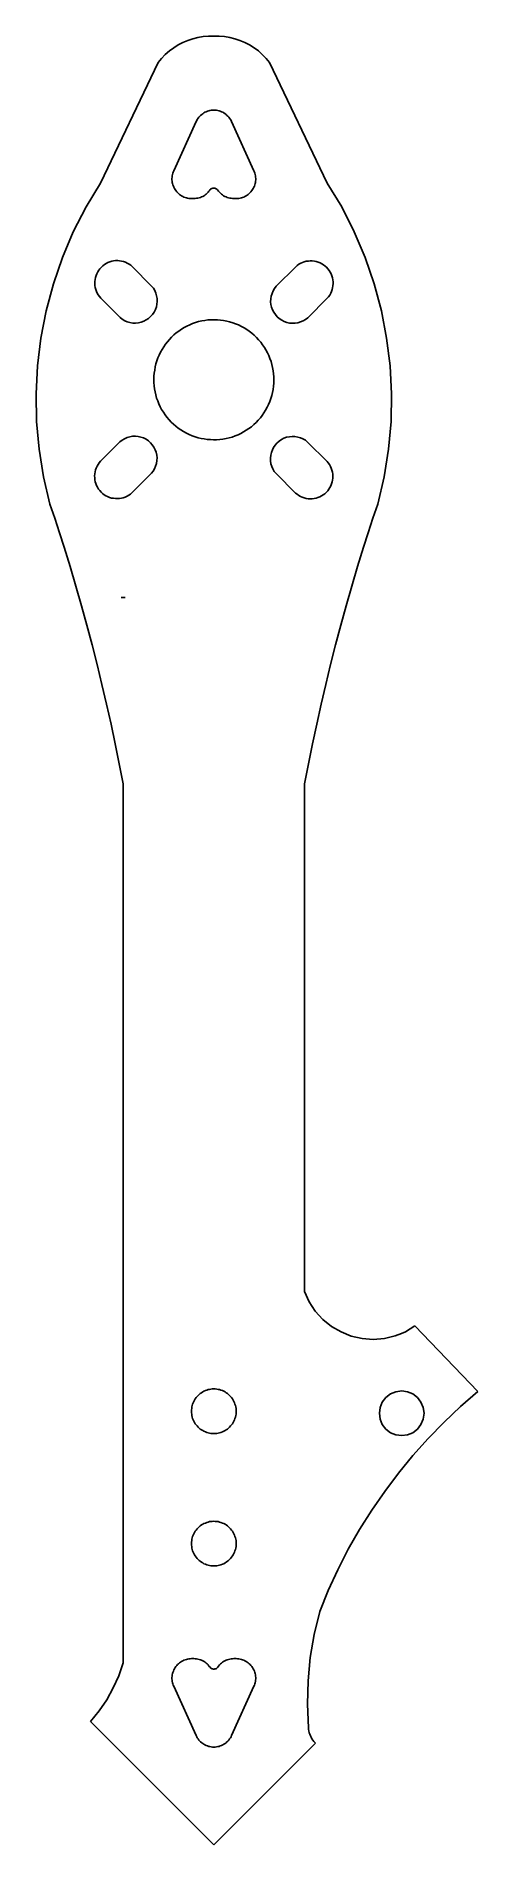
# Model space of a CAD drawing. Header units: metres. Extents: x 162 to 194, y 72 to 201.
import ezdxf

# ---------------------------------------------------------------- set-up
doc = ezdxf.new("R2010")
doc.units = ezdxf.units.M

msp = doc.modelspace()

# ---------------------------------------------------------------- linework, layer by layer
at = {"layer": 'Arm'}
for p, q in [((172.24, 200.82), (171.92, 200.61)), ((172.58, 200.99), (172.24, 200.82)), ((172.93, 201.14), (172.58, 200.99)), ((173.29, 201.26), (172.93, 201.14)), ((173.66, 201.35), (173.29, 201.26)), ((174.04, 201.42), (173.66, 201.35)), ((174.42, 201.45), (174.04, 201.42)), ((174.8, 201.45), (174.42, 201.45)), ((174.8, 201.45), (175.18, 201.45)), ((175.18, 201.45), (175.56, 201.42)), ((175.56, 201.42), (175.94, 201.35)), ((175.94, 201.35), (176.31, 201.26)), ((176.31, 201.26), (176.67, 201.14)), ((176.67, 201.14), (177.02, 200.99)), ((177.02, 200.99), (177.36, 200.82)), ((177.36, 200.82), (177.68, 200.61)), ((170.81, 199.57), (166.67, 190.93)), ((171.06, 199.86), (170.81, 199.57)), ((171.32, 200.13), (171.06, 199.86)), ((171.61, 200.39), (171.32, 200.13)), ((171.92, 200.61), (171.61, 200.39)), ((177.68, 200.61), (177.99, 200.39)), ((177.99, 200.39), (178.27, 200.13)), ((178.27, 200.13), (178.54, 199.86)), ((178.54, 199.86), (178.78, 199.57)), ((178.78, 199.57), (182.93, 190.93)), ((173.67, 195.57), (173.61, 195.49)), ((173.72, 195.65), (173.67, 195.57)), ((173.79, 195.72), (173.72, 195.65)), ((173.85, 195.78), (173.79, 195.72)), ((173.93, 195.84), (173.85, 195.78)), ((174, 195.9), (173.93, 195.84)), ((174.08, 195.95), (174, 195.9)), ((174.16, 196), (174.08, 195.95)), ((174.25, 196.04), (174.16, 196)), ((174.34, 196.07), (174.25, 196.04)), ((174.43, 196.1), (174.34, 196.07)), ((174.52, 196.12), (174.43, 196.1)), ((174.61, 196.14), (174.52, 196.12)), ((174.71, 196.15), (174.61, 196.14)), ((174.8, 196.15), (174.71, 196.15)), ((174.89, 196.15), (174.8, 196.15)), ((174.99, 196.14), (174.89, 196.15)), ((175.08, 196.12), (174.99, 196.14)), ((175.17, 196.1), (175.08, 196.12)), ((175.26, 196.07), (175.17, 196.1)), ((175.35, 196.04), (175.26, 196.07)), ((175.44, 196), (175.35, 196.04)), ((175.52, 195.95), (175.44, 196)), ((175.6, 195.9), (175.52, 195.95)), ((175.67, 195.84), (175.6, 195.9)), ((175.74, 195.78), (175.67, 195.84)), ((175.81, 195.72), (175.74, 195.78)), ((175.87, 195.65), (175.81, 195.72)), ((175.93, 195.57), (175.87, 195.65)), ((175.99, 195.49), (175.93, 195.57)), ((173.53, 195.33), (171.93, 191.8)), ((173.57, 195.41), (173.53, 195.33)), ((173.61, 195.49), (173.57, 195.41)), ((176.03, 195.41), (175.99, 195.49)), ((176.07, 195.33), (176.03, 195.41)), ((177.67, 191.8), (176.07, 195.33)), ((171.89, 191.71), (171.86, 191.63)), ((171.93, 191.8), (171.89, 191.71)), ((177.71, 191.71), (177.67, 191.8)), ((177.74, 191.63), (177.71, 191.71)), ((166.67, 190.93), (165.64, 189.22)), ((171.81, 191.35), (171.8, 191.26)), ((171.8, 191.26), (171.8, 191.17)), ((171.8, 191.17), (171.81, 191.07)), ((171.82, 191.44), (171.81, 191.35)), ((171.81, 191.07), (171.82, 190.98)), ((171.84, 191.54), (171.82, 191.44)), ((171.82, 190.98), (171.84, 190.89)), ((171.86, 191.63), (171.84, 191.54)), ((171.84, 190.89), (171.87, 190.8)), ((171.87, 190.8), (171.9, 190.71)), ((171.9, 190.71), (171.93, 190.63)), ((171.93, 190.63), (171.98, 190.54)), ((171.98, 190.54), (172.02, 190.46)), ((172.02, 190.46), (172.08, 190.39)), ((172.08, 190.39), (172.14, 190.31)), ((174.45, 190.35), (174.51, 190.42)), ((174.51, 190.42), (174.54, 190.46)), ((174.54, 190.46), (174.57, 190.49)), ((174.57, 190.49), (174.61, 190.52)), ((174.61, 190.52), (174.65, 190.54)), ((174.65, 190.54), (174.72, 190.56)), ((174.72, 190.56), (174.79, 190.57)), ((174.79, 190.57), (174.83, 190.57)), ((174.83, 190.57), (174.88, 190.56)), ((174.88, 190.56), (174.92, 190.55)), ((174.92, 190.55), (174.97, 190.53)), ((174.97, 190.53), (175.01, 190.5)), ((175.01, 190.5), (175.04, 190.48)), ((175.04, 190.48), (175.07, 190.44)), ((175.07, 190.44), (175.14, 190.35)), ((177.46, 190.31), (177.52, 190.39)), ((177.52, 190.39), (177.58, 190.46)), ((177.58, 190.46), (177.62, 190.54)), ((177.62, 190.54), (177.67, 190.63)), ((177.67, 190.63), (177.7, 190.71)), ((177.7, 190.71), (177.73, 190.8)), ((177.73, 190.8), (177.76, 190.89)), ((177.76, 191.54), (177.74, 191.63)), ((177.78, 191.44), (177.76, 191.54)), ((177.76, 190.89), (177.78, 190.98)), ((177.79, 191.35), (177.78, 191.44)), ((177.78, 190.98), (177.79, 191.07)), ((177.8, 191.26), (177.79, 191.35)), ((177.79, 191.07), (177.8, 191.17)), ((177.8, 191.17), (177.8, 191.26)), ((182.93, 190.93), (183.96, 189.22)), ((165.64, 189.22), (164.73, 187.44)), ((172.14, 190.31), (172.2, 190.25)), ((172.2, 190.25), (172.27, 190.18)), ((172.27, 190.18), (172.34, 190.12)), ((172.34, 190.12), (172.41, 190.07)), ((172.41, 190.07), (172.49, 190.02)), ((172.49, 190.02), (172.57, 189.97)), ((172.57, 189.97), (172.66, 189.93)), ((172.66, 189.93), (172.74, 189.9)), ((172.74, 189.9), (172.83, 189.87)), ((172.83, 189.87), (172.92, 189.85)), ((172.92, 189.85), (173.01, 189.83)), ((173.01, 189.83), (173.11, 189.83)), ((173.11, 189.83), (173.2, 189.82)), ((173.2, 189.82), (173.37, 189.82)), ((173.37, 189.82), (173.46, 189.83)), ((173.46, 189.83), (173.56, 189.84)), ((173.56, 189.84), (173.65, 189.85)), ((173.65, 189.85), (173.74, 189.87)), ((173.74, 189.87), (173.84, 189.9)), ((173.84, 189.9), (173.92, 189.94)), ((173.92, 189.94), (174.01, 189.98)), ((174.01, 189.98), (174.1, 190.03)), ((174.1, 190.03), (174.18, 190.08)), ((174.18, 190.08), (174.25, 190.14)), ((174.25, 190.14), (174.32, 190.2)), ((174.32, 190.2), (174.39, 190.27)), ((174.39, 190.27), (174.45, 190.35)), ((175.14, 190.35), (175.21, 190.27)), ((175.21, 190.27), (175.27, 190.2)), ((175.27, 190.2), (175.35, 190.14)), ((175.35, 190.14), (175.42, 190.08)), ((175.42, 190.08), (175.5, 190.03)), ((175.5, 190.03), (175.59, 189.98)), ((175.59, 189.98), (175.67, 189.94)), ((175.67, 189.94), (175.76, 189.9)), ((175.76, 189.9), (175.86, 189.87)), ((175.86, 189.87), (175.95, 189.85)), ((175.95, 189.85), (176.04, 189.84)), ((176.04, 189.84), (176.14, 189.83)), ((176.14, 189.83), (176.23, 189.82)), ((176.23, 189.82), (176.4, 189.82)), ((176.4, 189.82), (176.49, 189.83)), ((176.49, 189.83), (176.58, 189.83)), ((176.58, 189.83), (176.68, 189.85)), ((176.68, 189.85), (176.77, 189.87)), ((176.77, 189.87), (176.86, 189.9)), ((176.86, 189.9), (176.94, 189.93)), ((176.94, 189.93), (177.03, 189.97)), ((177.03, 189.97), (177.11, 190.02)), ((177.11, 190.02), (177.19, 190.07)), ((177.19, 190.07), (177.26, 190.12)), ((177.26, 190.12), (177.33, 190.18)), ((177.33, 190.18), (177.4, 190.25)), ((177.4, 190.25), (177.46, 190.31)), ((183.96, 189.22), (184.86, 187.44)), ((164.73, 187.44), (163.96, 185.6)), ((184.86, 187.44), (185.64, 185.6)), ((163.96, 185.6), (163.31, 183.71)), ((167.21, 185.24), (167.08, 185.17)), ((167.34, 185.29), (167.21, 185.24)), ((167.48, 185.33), (167.34, 185.29)), ((167.62, 185.36), (167.48, 185.33)), ((167.76, 185.38), (167.62, 185.36)), ((167.91, 185.38), (167.76, 185.38)), ((168.05, 185.37), (167.91, 185.38)), ((168.19, 185.35), (168.05, 185.37)), ((168.33, 185.31), (168.19, 185.35)), ((168.47, 185.26), (168.33, 185.31)), ((168.6, 185.2), (168.47, 185.26)), ((168.72, 185.13), (168.6, 185.2)), ((181.02, 185.19), (180.89, 185.12)), ((181.15, 185.25), (181.02, 185.19)), ((181.28, 185.3), (181.15, 185.25)), ((181.42, 185.33), (181.28, 185.3)), ((181.57, 185.35), (181.42, 185.33)), ((181.71, 185.36), (181.57, 185.35)), ((181.85, 185.36), (181.71, 185.36)), ((182, 185.34), (181.85, 185.36)), ((182.14, 185.32), (182, 185.34)), ((182.27, 185.27), (182.14, 185.32)), ((182.41, 185.22), (182.27, 185.27)), ((182.53, 185.16), (182.41, 185.22)), ((185.64, 185.6), (186.29, 183.71)), ((166.29, 184.03), (166.27, 183.89)), ((166.32, 184.17), (166.29, 184.03)), ((166.36, 184.31), (166.32, 184.17)), ((166.41, 184.44), (166.36, 184.31)), ((166.48, 184.57), (166.41, 184.44)), ((166.56, 184.69), (166.48, 184.57)), ((166.64, 184.8), (166.56, 184.69)), ((166.74, 184.91), (166.64, 184.8)), ((166.84, 185.01), (166.74, 184.91)), ((166.96, 185.09), (166.84, 185.01)), ((167.08, 185.17), (166.96, 185.09)), ((168.84, 185.05), (168.72, 185.13)), ((168.95, 184.96), (168.84, 185.05)), ((170.34, 183.56), (168.95, 184.96)), ((179.27, 183.55), (180.67, 184.94)), ((180.78, 185.04), (180.67, 184.94)), ((180.89, 185.12), (180.78, 185.04)), ((182.66, 185.08), (182.53, 185.16)), ((182.77, 184.99), (182.66, 185.08)), ((182.88, 184.9), (182.77, 184.99)), ((182.97, 184.79), (182.88, 184.9)), ((183.06, 184.68), (182.97, 184.79)), ((183.14, 184.55), (183.06, 184.68)), ((183.2, 184.43), (183.14, 184.55)), ((183.25, 184.29), (183.2, 184.43)), ((183.3, 184.15), (183.25, 184.29)), ((183.33, 184.01), (183.3, 184.15)), ((183.34, 183.87), (183.33, 184.01)), ((163.31, 183.71), (162.79, 181.79)), ((166.27, 183.89), (166.27, 183.74)), ((166.27, 183.74), (166.28, 183.6)), ((166.28, 183.6), (166.3, 183.46)), ((166.3, 183.46), (166.34, 183.32)), ((166.34, 183.32), (166.39, 183.18)), ((166.39, 183.18), (166.44, 183.05)), ((166.44, 183.05), (166.52, 182.93)), ((166.52, 182.93), (166.6, 182.81)), ((166.6, 182.81), (166.69, 182.7)), ((168.08, 181.31), (166.69, 182.7)), ((170.47, 183.41), (170.34, 183.56)), ((170.57, 183.23), (170.47, 183.41)), ((170.65, 183.05), (170.57, 183.23)), ((170.7, 182.86), (170.65, 183.05)), ((170.74, 182.66), (170.7, 182.86)), ((170.74, 182.46), (170.74, 182.66)), ((178.88, 182.64), (178.87, 182.44)), ((178.91, 182.84), (178.88, 182.64)), ((178.97, 183.03), (178.91, 182.84)), ((179.05, 183.22), (178.97, 183.03)), ((179.15, 183.39), (179.05, 183.22)), ((179.27, 183.55), (179.15, 183.39)), ((181.53, 181.29), (182.93, 182.68)), ((182.93, 182.68), (183.02, 182.79)), ((183.02, 182.79), (183.1, 182.91)), ((183.1, 182.91), (183.17, 183.04)), ((183.17, 183.04), (183.23, 183.17)), ((183.23, 183.17), (183.28, 183.3)), ((183.28, 183.3), (183.31, 183.44)), ((183.31, 183.44), (183.33, 183.58)), ((183.33, 183.58), (183.34, 183.73)), ((183.34, 183.73), (183.34, 183.87)), ((186.29, 183.71), (186.81, 181.79)), ((162.79, 181.79), (162.41, 179.83)), ((168.08, 181.31), (168.24, 181.18)), ((170.12, 181.24), (170.27, 181.38)), ((170.27, 181.38), (170.41, 181.53)), ((170.41, 181.53), (170.52, 181.69)), ((170.52, 181.69), (170.61, 181.87)), ((170.61, 181.87), (170.68, 182.06)), ((170.68, 182.06), (170.72, 182.26)), ((170.72, 182.26), (170.74, 182.46)), ((178.87, 182.44), (178.89, 182.24)), ((178.89, 182.24), (178.94, 182.04)), ((178.94, 182.04), (179, 181.86)), ((179, 181.86), (179.09, 181.68)), ((179.09, 181.68), (179.21, 181.51)), ((179.21, 181.51), (179.34, 181.36)), ((179.34, 181.36), (179.49, 181.23)), ((186.81, 181.79), (187.18, 179.83)), ((168.24, 181.18), (168.42, 181.08)), ((168.42, 181.08), (168.6, 181)), ((168.6, 181), (168.79, 180.94)), ((168.79, 180.94), (168.99, 180.91)), ((168.99, 180.91), (169.19, 180.91)), ((169.19, 180.91), (169.39, 180.93)), ((169.39, 180.93), (169.59, 180.97)), ((169.59, 180.97), (169.78, 181.04)), ((169.78, 181.04), (169.96, 181.13)), ((169.96, 181.13), (170.12, 181.24)), ((171.94, 180.06), (171.77, 179.91)), ((172.11, 180.21), (171.94, 180.06)), ((172.29, 180.34), (172.11, 180.21)), ((172.48, 180.47), (172.29, 180.34)), ((172.67, 180.58), (172.48, 180.47)), ((172.87, 180.69), (172.67, 180.58)), ((173.07, 180.79), (172.87, 180.69)), ((173.28, 180.87), (173.07, 180.79)), ((173.49, 180.95), (173.28, 180.87)), ((173.71, 181.01), (173.49, 180.95)), ((173.93, 181.06), (173.71, 181.01)), ((174.15, 181.1), (173.93, 181.06)), ((174.37, 181.13), (174.15, 181.1)), ((174.6, 181.15), (174.37, 181.13)), ((174.82, 181.15), (174.6, 181.15)), ((175.05, 181.14), (174.82, 181.15)), ((175.27, 181.12), (175.05, 181.14)), ((175.49, 181.09), (175.27, 181.12)), ((175.72, 181.05), (175.49, 181.09)), ((175.93, 181), (175.72, 181.05)), ((176.15, 180.93), (175.93, 181)), ((176.36, 180.86), (176.15, 180.93)), ((176.57, 180.77), (176.36, 180.86)), ((176.77, 180.67), (176.57, 180.77)), ((176.97, 180.56), (176.77, 180.67)), ((177.16, 180.44), (176.97, 180.56)), ((177.34, 180.32), (177.16, 180.44)), ((177.52, 180.18), (177.34, 180.32)), ((177.69, 180.03), (177.52, 180.18)), ((177.86, 179.87), (177.69, 180.03)), ((179.49, 181.23), (179.66, 181.11)), ((179.66, 181.11), (179.84, 181.02)), ((179.84, 181.02), (180.03, 180.95)), ((180.03, 180.95), (180.22, 180.91)), ((180.22, 180.91), (180.42, 180.89)), ((180.42, 180.89), (180.62, 180.9)), ((180.62, 180.9), (180.82, 180.93)), ((180.82, 180.93), (181.01, 180.99)), ((181.01, 180.99), (181.2, 181.07)), ((181.2, 181.07), (181.37, 181.17)), ((181.37, 181.17), (181.53, 181.29)), ((162.41, 179.83), (162.17, 177.85)), ((170.98, 178.82), (170.88, 178.62)), ((171.09, 179.02), (170.98, 178.82)), ((171.21, 179.21), (171.09, 179.02)), ((171.33, 179.4), (171.21, 179.21)), ((171.47, 179.57), (171.33, 179.4)), ((171.62, 179.74), (171.47, 179.57)), ((171.77, 179.91), (171.62, 179.74)), ((178.01, 179.71), (177.86, 179.87)), ((178.16, 179.54), (178.01, 179.71)), ((178.29, 179.36), (178.16, 179.54)), ((178.42, 179.17), (178.29, 179.36)), ((178.53, 178.98), (178.42, 179.17)), ((178.64, 178.78), (178.53, 178.98)), ((178.74, 178.58), (178.64, 178.78)), ((187.18, 179.83), (187.43, 177.85)), ((162.17, 177.85), (162.07, 175.85)), ((170.56, 177.54), (170.53, 177.32)), ((170.6, 177.77), (170.56, 177.54)), ((170.65, 177.98), (170.6, 177.77)), ((170.72, 178.2), (170.65, 177.98)), ((170.79, 178.41), (170.72, 178.2)), ((170.88, 178.62), (170.79, 178.41)), ((178.82, 178.37), (178.74, 178.58)), ((178.9, 178.16), (178.82, 178.37)), ((178.96, 177.94), (178.9, 178.16)), ((179.01, 177.72), (178.96, 177.94)), ((179.05, 177.5), (179.01, 177.72)), ((179.08, 177.28), (179.05, 177.5)), ((187.43, 177.85), (187.53, 175.85)), ((170.51, 177.1), (170.5, 176.87)), ((170.5, 176.87), (170.5, 176.65)), ((170.5, 176.65), (170.52, 176.42)), ((170.53, 177.32), (170.51, 177.1)), ((170.52, 176.42), (170.55, 176.2)), ((170.55, 176.2), (170.59, 175.98)), ((179, 175.93), (179.04, 176.16)), ((179.04, 176.16), (179.07, 176.38)), ((179.07, 176.38), (179.09, 176.6)), ((179.09, 177.05), (179.08, 177.28)), ((179.1, 176.83), (179.09, 177.05)), ((179.09, 176.6), (179.1, 176.83)), ((162.07, 175.85), (162.1, 173.86)), ((170.59, 175.98), (170.64, 175.76)), ((170.64, 175.76), (170.7, 175.54)), ((170.7, 175.54), (170.78, 175.33)), ((170.78, 175.33), (170.86, 175.12)), ((170.86, 175.12), (170.96, 174.92)), ((170.96, 174.92), (171.06, 174.72)), ((178.51, 174.68), (178.62, 174.88)), ((178.62, 174.88), (178.72, 175.08)), ((178.72, 175.08), (178.81, 175.29)), ((178.81, 175.29), (178.88, 175.5)), ((178.88, 175.5), (178.95, 175.72)), ((178.95, 175.72), (179, 175.93)), ((187.53, 175.85), (187.5, 173.86)), ((162.1, 173.86), (162.28, 171.87)), ((171.06, 174.72), (171.18, 174.53)), ((171.18, 174.53), (171.31, 174.34)), ((171.31, 174.34), (171.44, 174.16)), ((171.44, 174.16), (171.59, 173.99)), ((171.59, 173.99), (171.74, 173.82)), ((171.74, 173.82), (171.91, 173.67)), ((171.91, 173.67), (172.08, 173.52)), ((177.49, 173.49), (177.66, 173.64)), ((177.66, 173.64), (177.82, 173.79)), ((177.82, 173.79), (177.98, 173.96)), ((177.98, 173.96), (178.13, 174.13)), ((178.13, 174.13), (178.27, 174.3)), ((178.27, 174.3), (178.39, 174.49)), ((178.39, 174.49), (178.51, 174.68)), ((187.5, 173.86), (187.32, 171.87)), ((168.07, 172.41), (166.67, 171.02)), ((168.23, 172.53), (168.07, 172.41)), ((168.4, 172.63), (168.23, 172.53)), ((168.59, 172.71), (168.4, 172.63)), ((168.78, 172.77), (168.59, 172.71)), ((168.98, 172.8), (168.78, 172.77)), ((169.18, 172.81), (168.98, 172.8)), ((169.38, 172.79), (169.18, 172.81)), ((169.57, 172.75), (169.38, 172.79)), ((169.76, 172.68), (169.57, 172.75)), ((169.94, 172.59), (169.76, 172.68)), ((170.11, 172.47), (169.94, 172.59)), ((170.26, 172.34), (170.11, 172.47)), ((170.39, 172.19), (170.26, 172.34)), ((172.08, 173.52), (172.25, 173.38)), ((172.25, 173.38), (172.44, 173.26)), ((172.44, 173.26), (172.63, 173.14)), ((172.63, 173.14), (172.83, 173.03)), ((172.83, 173.03), (173.03, 172.93)), ((173.03, 172.93), (173.24, 172.84)), ((173.24, 172.84), (173.45, 172.77)), ((173.45, 172.77), (173.67, 172.7)), ((173.67, 172.7), (173.88, 172.65)), ((173.88, 172.65), (174.11, 172.61)), ((174.11, 172.61), (174.33, 172.58)), ((174.33, 172.58), (174.55, 172.56)), ((174.55, 172.56), (174.78, 172.55)), ((174.78, 172.55), (175, 172.55)), ((175, 172.55), (175.23, 172.57)), ((175.23, 172.57), (175.45, 172.6)), ((175.45, 172.6), (175.67, 172.64)), ((175.67, 172.64), (175.89, 172.69)), ((175.89, 172.69), (176.11, 172.75)), ((176.11, 172.75), (176.32, 172.83)), ((176.32, 172.83), (176.53, 172.91)), ((176.53, 172.91), (176.73, 173.01)), ((176.73, 173.01), (176.93, 173.11)), ((176.93, 173.11), (177.12, 173.23)), ((177.12, 173.23), (177.31, 173.36)), ((177.31, 173.36), (177.49, 173.49)), ((179.32, 172.32), (179.19, 172.17)), ((179.48, 172.46), (179.32, 172.32)), ((179.64, 172.57), (179.48, 172.46)), ((179.82, 172.66), (179.64, 172.57)), ((180.01, 172.73), (179.82, 172.66)), ((180.21, 172.77), (180.01, 172.73)), ((180.41, 172.79), (180.21, 172.77)), ((180.61, 172.79), (180.41, 172.79)), ((180.81, 172.75), (180.61, 172.79)), ((181, 172.7), (180.81, 172.75)), ((181.18, 172.62), (181, 172.7)), ((181.36, 172.52), (181.18, 172.62)), ((181.51, 172.39), (181.36, 172.52)), ((181.51, 172.39), (182.91, 171)), ((162.28, 171.87), (162.59, 169.9)), ((166.67, 171.02), (166.58, 170.91)), ((170.5, 172.02), (170.39, 172.19)), ((170.6, 171.84), (170.5, 172.02)), ((170.66, 171.66), (170.6, 171.84)), ((170.71, 171.46), (170.66, 171.66)), ((170.69, 170.86), (170.72, 171.06)), ((170.73, 171.26), (170.71, 171.46)), ((170.72, 171.06), (170.73, 171.26)), ((178.88, 171.44), (178.86, 171.24)), ((178.86, 171.24), (178.86, 171.04)), ((178.86, 171.04), (178.89, 170.84)), ((178.92, 171.64), (178.88, 171.44)), ((178.99, 171.83), (178.92, 171.64)), ((179.08, 172.01), (178.99, 171.83)), ((179.19, 172.17), (179.08, 172.01)), ((183, 170.89), (182.91, 171)), ((187.32, 171.87), (187.01, 169.9)), ((162.59, 169.9), (163.04, 167.95)), ((166.26, 170.12), (166.25, 169.97)), ((166.25, 169.97), (166.26, 169.83)), ((166.29, 170.26), (166.26, 170.12)), ((166.26, 169.83), (166.27, 169.69)), ((166.27, 169.69), (166.3, 169.54)), ((166.32, 170.4), (166.29, 170.26)), ((166.37, 170.53), (166.32, 170.4)), ((166.43, 170.66), (166.37, 170.53)), ((166.5, 170.79), (166.43, 170.66)), ((166.58, 170.91), (166.5, 170.79)), ((170.33, 170.15), (168.93, 168.75)), ((170.33, 170.15), (170.45, 170.31)), ((170.45, 170.31), (170.55, 170.48)), ((170.55, 170.48), (170.63, 170.67)), ((170.63, 170.67), (170.69, 170.86)), ((178.89, 170.84), (178.95, 170.65)), ((178.95, 170.65), (179.03, 170.47)), ((179.03, 170.47), (179.13, 170.29)), ((179.13, 170.29), (179.26, 170.14)), ((179.26, 170.14), (180.65, 168.74)), ((183.08, 170.77), (183, 170.89)), ((183.15, 170.65), (183.08, 170.77)), ((183.21, 170.52), (183.15, 170.65)), ((183.26, 170.38), (183.21, 170.52)), ((183.3, 170.24), (183.26, 170.38)), ((183.28, 169.53), (183.31, 169.67)), ((183.32, 170.1), (183.3, 170.24)), ((183.31, 169.67), (183.33, 169.81)), ((183.33, 169.96), (183.32, 170.1)), ((183.33, 169.81), (183.33, 169.96)), ((187.01, 169.9), (186.56, 167.95)), ((166.3, 169.54), (166.34, 169.41)), ((166.34, 169.41), (166.4, 169.27)), ((166.4, 169.27), (166.46, 169.15)), ((166.46, 169.15), (166.54, 169.02)), ((166.54, 169.02), (166.63, 168.91)), ((166.63, 168.91), (166.72, 168.8)), ((166.72, 168.8), (166.83, 168.71)), ((166.83, 168.71), (166.94, 168.62)), ((166.94, 168.62), (167.06, 168.54)), ((167.06, 168.54), (167.19, 168.48)), ((167.19, 168.48), (167.33, 168.43)), ((167.33, 168.43), (167.46, 168.38)), ((167.46, 168.38), (167.6, 168.36)), ((167.6, 168.36), (167.75, 168.34)), ((168.03, 168.35), (168.18, 168.37)), ((168.18, 168.37), (168.31, 168.4)), ((168.31, 168.4), (168.45, 168.45)), ((168.45, 168.45), (168.58, 168.51)), ((168.58, 168.51), (168.71, 168.58)), ((168.71, 168.58), (168.82, 168.66)), ((168.82, 168.66), (168.93, 168.75)), ((180.65, 168.74), (180.76, 168.65)), ((180.76, 168.65), (180.88, 168.57)), ((180.88, 168.57), (181, 168.5)), ((181, 168.5), (181.13, 168.44)), ((181.13, 168.44), (181.27, 168.39)), ((181.27, 168.39), (181.41, 168.35)), ((181.41, 168.35), (181.55, 168.33)), ((181.98, 168.34), (182.12, 168.37)), ((182.12, 168.37), (182.26, 168.41)), ((182.26, 168.41), (182.39, 168.46)), ((182.39, 168.46), (182.52, 168.53)), ((182.52, 168.53), (182.64, 168.61)), ((182.64, 168.61), (182.75, 168.69)), ((182.75, 168.69), (182.86, 168.79)), ((182.86, 168.79), (182.96, 168.9)), ((182.96, 168.9), (183.04, 169.01)), ((183.04, 169.01), (183.12, 169.13)), ((183.12, 169.13), (183.19, 169.26)), ((183.19, 169.26), (183.24, 169.39)), ((183.24, 169.39), (183.28, 169.53)), ((163.04, 167.95), (163.4, 166.93)), ((167.75, 168.34), (167.89, 168.34)), ((167.89, 168.34), (168.03, 168.35)), ((181.55, 168.33), (181.69, 168.32)), ((181.69, 168.32), (181.84, 168.32)), ((181.84, 168.32), (181.98, 168.34)), ((186.56, 167.95), (186.19, 166.93)), ((163.4, 166.93), (163.75, 165.9)), ((163.75, 165.9), (164.08, 164.86)), ((185.85, 165.9), (185.51, 164.86)), ((186.19, 166.93), (185.85, 165.9)), ((164.51, 163.47), (164.08, 164.86)), ((185.09, 163.47), (185.51, 164.86)), ((164.92, 162.07), (164.51, 163.47)), ((184.68, 162.07), (185.09, 163.47)), ((165.32, 160.67), (164.92, 162.07)), ((184.28, 160.67), (184.68, 162.07)), ((165.71, 159.27), (165.32, 160.67)), ((168.16, 161.26), (168.3, 161.25)), ((168.3, 161.25), (168.45, 161.26)), ((183.89, 159.27), (184.28, 160.67)), ((166.08, 157.86), (165.71, 159.27)), ((183.52, 157.86), (183.89, 159.27)), ((166.44, 156.45), (166.08, 157.86)), ((183.16, 156.45), (183.52, 157.86)), ((166.78, 155.04), (166.44, 156.45)), ((182.82, 155.04), (183.16, 156.45)), ((167.11, 153.62), (166.78, 155.04)), ((182.49, 153.62), (182.82, 155.04)), ((167.43, 152.2), (167.11, 153.62)), ((182.17, 152.2), (182.49, 153.62)), ((167.73, 150.78), (167.43, 152.2)), ((181.86, 150.78), (182.17, 152.2)), ((168.02, 149.35), (167.73, 150.78)), ((181.58, 149.35), (181.86, 150.78)), ((168.3, 147.92), (168.02, 149.35)), ((181.3, 147.92), (181.58, 149.35)), ((168.3, 147.92), (168.3, 111.56)), ((181.3, 111.56), (181.3, 147.92)), ((168.3, 111.56), (168.3, 84.98)), ((181.3, 111.56), (181.63, 110.83)), ((181.63, 110.83), (182.07, 110.16)), ((182.07, 110.16), (182.6, 109.57)), ((182.6, 109.57), (183.22, 109.07)), ((183.22, 109.07), (183.91, 108.67)), ((188.53, 108.69), (189.21, 109.1)), ((193.72, 104.41), (189.21, 109.1)), ((183.91, 108.67), (184.65, 108.37)), ((184.65, 108.37), (185.43, 108.2)), ((185.43, 108.2), (186.22, 108.14)), ((186.22, 108.14), (187.02, 108.2)), ((187.02, 108.2), (187.79, 108.39)), ((187.79, 108.39), (188.24, 108.57)), ((188.24, 108.57), (188.53, 108.69)), ((173.32, 103.6), (173.28, 103.51)), ((173.36, 103.7), (173.32, 103.6)), ((173.41, 103.79), (173.36, 103.7)), ((173.47, 103.88), (173.41, 103.79)), ((173.53, 103.97), (173.47, 103.88)), ((173.6, 104.05), (173.53, 103.97)), ((173.67, 104.12), (173.6, 104.05)), ((173.74, 104.19), (173.67, 104.12)), ((173.83, 104.26), (173.74, 104.19)), ((173.91, 104.32), (173.83, 104.26)), ((174, 104.38), (173.91, 104.32)), ((174.09, 104.43), (174, 104.38)), ((174.19, 104.47), (174.09, 104.43)), ((174.29, 104.51), (174.19, 104.47)), ((174.39, 104.54), (174.29, 104.51)), ((174.49, 104.56), (174.39, 104.54)), ((174.59, 104.58), (174.49, 104.56)), ((174.69, 104.59), (174.59, 104.58)), ((174.8, 104.59), (174.69, 104.59)), ((174.9, 104.59), (174.8, 104.59)), ((175.01, 104.58), (174.9, 104.59)), ((175.11, 104.56), (175.01, 104.58)), ((175.21, 104.54), (175.11, 104.56)), ((175.31, 104.51), (175.21, 104.54)), ((175.41, 104.47), (175.31, 104.51)), ((175.51, 104.43), (175.41, 104.47)), ((175.6, 104.38), (175.51, 104.43)), ((175.69, 104.32), (175.6, 104.38)), ((175.77, 104.26), (175.69, 104.32)), ((175.85, 104.19), (175.77, 104.26)), ((175.93, 104.12), (175.85, 104.19)), ((176, 104.05), (175.93, 104.12)), ((176.07, 103.97), (176, 104.05)), ((176.13, 103.88), (176.07, 103.97)), ((176.19, 103.79), (176.13, 103.88)), ((176.23, 103.7), (176.19, 103.79)), ((176.28, 103.6), (176.23, 103.7)), ((176.31, 103.51), (176.28, 103.6)), ((186.87, 103.65), (186.71, 103.26)), ((187.13, 103.98), (186.87, 103.65)), ((187.46, 104.23), (187.13, 103.98)), ((187.84, 104.39), (187.46, 104.23)), ((188.26, 104.45), (187.84, 104.39)), ((188.67, 104.39), (188.26, 104.45)), ((189.06, 104.23), (188.67, 104.39)), ((189.39, 103.98), (189.06, 104.23)), ((189.64, 103.65), (189.39, 103.98)), ((189.8, 103.26), (189.64, 103.65)), ((193.72, 104.41), (192.48, 103.34)), ((173.21, 103.2), (173.2, 103.1)), ((173.2, 103.1), (173.2, 102.99)), ((173.2, 102.99), (173.2, 102.89)), ((173.2, 102.89), (173.21, 102.78)), ((173.23, 103.3), (173.21, 103.2)), ((173.21, 102.78), (173.23, 102.68)), ((173.25, 103.41), (173.23, 103.3)), ((173.23, 102.68), (173.25, 102.58)), ((173.28, 103.51), (173.25, 103.41)), ((173.25, 102.58), (173.28, 102.48)), ((173.28, 102.48), (173.32, 102.38)), ((173.32, 102.38), (173.36, 102.28)), ((176.23, 102.28), (176.28, 102.38)), ((176.28, 102.38), (176.31, 102.48)), ((176.35, 103.41), (176.31, 103.51)), ((176.31, 102.48), (176.35, 102.58)), ((176.37, 103.3), (176.35, 103.41)), ((176.35, 102.58), (176.37, 102.68)), ((176.39, 103.2), (176.37, 103.3)), ((176.37, 102.68), (176.39, 102.78)), ((176.4, 103.1), (176.39, 103.2)), ((176.39, 102.78), (176.4, 102.89)), ((176.4, 102.99), (176.4, 103.1)), ((176.4, 102.89), (176.4, 102.99)), ((186.71, 103.26), (186.66, 102.85)), ((186.66, 102.85), (186.71, 102.43)), ((186.71, 102.43), (186.87, 102.05)), ((189.64, 102.05), (189.8, 102.43)), ((189.86, 102.85), (189.8, 103.26)), ((189.8, 102.43), (189.86, 102.85)), ((192.48, 103.34), (191.29, 102.22)), ((173.36, 102.28), (173.41, 102.19)), ((173.41, 102.19), (173.47, 102.1)), ((173.47, 102.1), (173.53, 102.02)), ((173.53, 102.02), (173.6, 101.94)), ((173.6, 101.94), (173.67, 101.86)), ((173.67, 101.86), (173.74, 101.79)), ((173.74, 101.79), (173.83, 101.72)), ((173.83, 101.72), (173.91, 101.66)), ((173.91, 101.66), (174, 101.61)), ((174, 101.61), (174.09, 101.56)), ((174.09, 101.56), (174.19, 101.51)), ((174.19, 101.51), (174.29, 101.48)), ((174.29, 101.48), (174.39, 101.45)), ((174.39, 101.45), (174.49, 101.42)), ((174.49, 101.42), (174.59, 101.41)), ((174.59, 101.41), (174.69, 101.4)), ((174.69, 101.4), (174.8, 101.39)), ((174.8, 101.39), (174.9, 101.4)), ((174.9, 101.4), (175.01, 101.41)), ((175.01, 101.41), (175.11, 101.42)), ((175.11, 101.42), (175.21, 101.45)), ((175.21, 101.45), (175.31, 101.48)), ((175.31, 101.48), (175.41, 101.51)), ((175.41, 101.51), (175.51, 101.56)), ((175.51, 101.56), (175.6, 101.61)), ((175.6, 101.61), (175.69, 101.66)), ((175.69, 101.66), (175.77, 101.72)), ((175.77, 101.72), (175.85, 101.79)), ((175.85, 101.79), (175.93, 101.86)), ((175.93, 101.86), (176, 101.94)), ((176, 101.94), (176.07, 102.02)), ((176.07, 102.02), (176.13, 102.1)), ((176.13, 102.1), (176.19, 102.19)), ((176.19, 102.19), (176.23, 102.28)), ((186.87, 102.05), (187.13, 101.72)), ((187.13, 101.72), (187.46, 101.46)), ((187.46, 101.46), (187.84, 101.3)), ((187.84, 101.3), (188.26, 101.25)), ((188.26, 101.25), (188.67, 101.3)), ((188.67, 101.3), (189.06, 101.46)), ((189.06, 101.46), (189.39, 101.72)), ((190.15, 101.05), (189.06, 99.83)), ((189.39, 101.72), (189.64, 102.05)), ((191.29, 102.22), (190.15, 101.05)), ((189.06, 99.83), (188.02, 98.57)), ((188.02, 98.57), (187.04, 97.26)), ((187.04, 97.26), (186.11, 95.91)), ((186.11, 95.91), (185.24, 94.53)), ((173.6, 94.57), (173.53, 94.49)), ((173.67, 94.65), (173.6, 94.57)), ((173.74, 94.72), (173.67, 94.65)), ((173.83, 94.79), (173.74, 94.72)), ((173.91, 94.85), (173.83, 94.79)), ((174, 94.9), (173.91, 94.85)), ((174.09, 94.95), (174, 94.9)), ((174.19, 94.99), (174.09, 94.95)), ((174.29, 95.03), (174.19, 94.99)), ((174.39, 95.06), (174.29, 95.03)), ((174.49, 95.09), (174.39, 95.06)), ((174.59, 95.1), (174.49, 95.09)), ((174.69, 95.11), (174.59, 95.1)), ((174.8, 95.12), (174.69, 95.11)), ((174.9, 95.11), (174.8, 95.12)), ((175.01, 95.1), (174.9, 95.11)), ((175.11, 95.09), (175.01, 95.1)), ((175.21, 95.06), (175.11, 95.09)), ((175.31, 95.03), (175.21, 95.06)), ((175.41, 94.99), (175.31, 95.03)), ((175.51, 94.95), (175.41, 94.99)), ((175.6, 94.9), (175.51, 94.95)), ((175.69, 94.85), (175.6, 94.9)), ((175.77, 94.79), (175.69, 94.85)), ((175.85, 94.72), (175.77, 94.79)), ((175.93, 94.65), (175.85, 94.72)), ((176, 94.57), (175.93, 94.65)), ((176.07, 94.49), (176, 94.57)), ((173.21, 93.73), (173.2, 93.62)), ((173.2, 93.62), (173.2, 93.52)), ((173.2, 93.52), (173.2, 93.41)), ((173.2, 93.41), (173.21, 93.31)), ((173.23, 93.83), (173.21, 93.73)), ((173.21, 93.31), (173.23, 93.2)), ((173.25, 93.93), (173.23, 93.83)), ((173.28, 94.03), (173.25, 93.93)), ((173.32, 94.13), (173.28, 94.03)), ((173.36, 94.22), (173.32, 94.13)), ((173.41, 94.32), (173.36, 94.22)), ((173.47, 94.41), (173.41, 94.32)), ((173.53, 94.49), (173.47, 94.41)), ((176.13, 94.41), (176.07, 94.49)), ((176.19, 94.32), (176.13, 94.41)), ((176.23, 94.22), (176.19, 94.32)), ((176.28, 94.13), (176.23, 94.22)), ((176.31, 94.03), (176.28, 94.13)), ((176.35, 93.93), (176.31, 94.03)), ((176.37, 93.83), (176.35, 93.93)), ((176.39, 93.73), (176.37, 93.83)), ((176.37, 93.2), (176.39, 93.31)), ((176.4, 93.62), (176.39, 93.73)), ((176.39, 93.31), (176.4, 93.41)), ((176.4, 93.52), (176.4, 93.62)), ((176.4, 93.41), (176.4, 93.52)), ((185.24, 94.53), (184.43, 93.11)), ((173.23, 93.2), (173.25, 93.1)), ((173.25, 93.1), (173.28, 93)), ((173.28, 93), (173.32, 92.9)), ((173.32, 92.9), (173.36, 92.81)), ((173.36, 92.81), (173.41, 92.72)), ((173.41, 92.72), (173.47, 92.63)), ((173.47, 92.63), (173.53, 92.54)), ((173.53, 92.54), (173.6, 92.46)), ((173.6, 92.46), (173.67, 92.39)), ((173.67, 92.39), (173.74, 92.31)), ((173.74, 92.31), (173.83, 92.25)), ((173.83, 92.25), (173.91, 92.19)), ((173.91, 92.19), (174, 92.13)), ((174, 92.13), (174.09, 92.08)), ((174.09, 92.08), (174.19, 92.04)), ((174.19, 92.04), (174.29, 92)), ((174.29, 92), (174.39, 91.97)), ((174.39, 91.97), (174.49, 91.95)), ((174.49, 91.95), (174.59, 91.93)), ((175.01, 91.93), (175.11, 91.95)), ((175.11, 91.95), (175.21, 91.97)), ((175.21, 91.97), (175.31, 92)), ((175.31, 92), (175.41, 92.04)), ((175.41, 92.04), (175.51, 92.08)), ((175.51, 92.08), (175.6, 92.13)), ((175.6, 92.13), (175.69, 92.19)), ((175.69, 92.19), (175.77, 92.25)), ((175.77, 92.25), (175.85, 92.31)), ((175.85, 92.31), (175.93, 92.39)), ((175.93, 92.39), (176, 92.46)), ((176, 92.46), (176.07, 92.54)), ((176.07, 92.54), (176.13, 92.63)), ((176.13, 92.63), (176.19, 92.72)), ((176.19, 92.72), (176.23, 92.81)), ((176.23, 92.81), (176.28, 92.9)), ((176.28, 92.9), (176.31, 93)), ((176.31, 93), (176.35, 93.1)), ((176.35, 93.1), (176.37, 93.2)), ((184.43, 93.11), (183.69, 91.65)), ((174.59, 91.93), (174.69, 91.92)), ((174.69, 91.92), (174.8, 91.92)), ((174.8, 91.92), (174.9, 91.92)), ((174.9, 91.92), (175.01, 91.93)), ((183.69, 91.65), (183, 90.17)), ((183, 90.17), (182.39, 88.65)), ((182.39, 88.65), (181.99, 87.02)), ((181.99, 87.02), (181.71, 85.36)), ((167.98, 84.06), (168.3, 84.98)), ((171.84, 84.21), (171.82, 84.12)), ((171.87, 84.3), (171.84, 84.21)), ((171.9, 84.39), (171.87, 84.3)), ((171.93, 84.47), (171.9, 84.39)), ((171.98, 84.56), (171.93, 84.47)), ((172.02, 84.64), (171.98, 84.56)), ((172.08, 84.71), (172.02, 84.64)), ((172.14, 84.79), (172.08, 84.71)), ((172.2, 84.85), (172.14, 84.79)), ((172.27, 84.92), (172.2, 84.85)), ((172.34, 84.98), (172.27, 84.92)), ((172.41, 85.03), (172.34, 84.98)), ((172.49, 85.08), (172.41, 85.03)), ((172.57, 85.13), (172.49, 85.08)), ((172.66, 85.17), (172.57, 85.13)), ((172.74, 85.2), (172.66, 85.17)), ((172.83, 85.23), (172.74, 85.2)), ((172.92, 85.25), (172.83, 85.23)), ((173.01, 85.27), (172.92, 85.25)), ((173.11, 85.27), (173.01, 85.27)), ((173.2, 85.28), (173.11, 85.27)), ((173.37, 85.28), (173.2, 85.28)), ((173.46, 85.27), (173.37, 85.28)), ((173.56, 85.26), (173.46, 85.27)), ((173.65, 85.25), (173.56, 85.26)), ((173.74, 85.23), (173.65, 85.25)), ((173.84, 85.2), (173.74, 85.23)), ((173.92, 85.16), (173.84, 85.2)), ((174.01, 85.12), (173.92, 85.16)), ((174.1, 85.07), (174.01, 85.12)), ((174.18, 85.02), (174.1, 85.07)), ((174.25, 84.96), (174.18, 85.02)), ((174.32, 84.9), (174.25, 84.96)), ((174.39, 84.83), (174.32, 84.9)), ((174.45, 84.75), (174.39, 84.83)), ((174.53, 84.66), (174.45, 84.75)), ((174.56, 84.62), (174.53, 84.66)), ((174.59, 84.59), (174.56, 84.62)), ((174.63, 84.57), (174.59, 84.59)), ((174.67, 84.55), (174.63, 84.57)), ((174.72, 84.54), (174.67, 84.55)), ((174.76, 84.53), (174.72, 84.54)), ((174.81, 84.53), (174.76, 84.53)), ((174.88, 84.54), (174.81, 84.53)), ((174.95, 84.56), (174.88, 84.54)), ((174.99, 84.58), (174.95, 84.56)), ((175.02, 84.61), (174.99, 84.58)), ((175.06, 84.64), (175.02, 84.61)), ((175.09, 84.68), (175.06, 84.64)), ((175.14, 84.75), (175.09, 84.68)), ((175.21, 84.83), (175.14, 84.75)), ((175.27, 84.9), (175.21, 84.83)), ((175.35, 84.96), (175.27, 84.9)), ((175.42, 85.02), (175.35, 84.96)), ((175.5, 85.07), (175.42, 85.02)), ((175.59, 85.12), (175.5, 85.07)), ((175.67, 85.16), (175.59, 85.12)), ((175.76, 85.2), (175.67, 85.16)), ((175.86, 85.23), (175.76, 85.2)), ((175.95, 85.25), (175.86, 85.23)), ((176.04, 85.26), (175.95, 85.25)), ((176.14, 85.27), (176.04, 85.26)), ((176.23, 85.28), (176.14, 85.27)), ((176.4, 85.28), (176.23, 85.28)), ((176.49, 85.27), (176.4, 85.28)), ((176.58, 85.27), (176.49, 85.27)), ((176.68, 85.25), (176.58, 85.27)), ((176.77, 85.23), (176.68, 85.25)), ((176.86, 85.2), (176.77, 85.23)), ((176.94, 85.17), (176.86, 85.2)), ((177.03, 85.13), (176.94, 85.17)), ((177.11, 85.08), (177.03, 85.13)), ((177.19, 85.03), (177.11, 85.08)), ((177.26, 84.98), (177.19, 85.03)), ((177.33, 84.92), (177.26, 84.98)), ((177.4, 84.85), (177.33, 84.92)), ((177.46, 84.79), (177.4, 84.85)), ((177.52, 84.71), (177.46, 84.79)), ((177.58, 84.64), (177.52, 84.71)), ((177.62, 84.56), (177.58, 84.64)), ((177.67, 84.47), (177.62, 84.56)), ((177.7, 84.39), (177.67, 84.47)), ((177.73, 84.3), (177.7, 84.39)), ((177.76, 84.21), (177.73, 84.3)), ((177.78, 84.12), (177.76, 84.21)), ((181.71, 85.36), (181.55, 83.69)), ((167.12, 82.33), (167.59, 83.18)), ((167.59, 83.18), (167.98, 84.06)), ((171.81, 84.03), (171.8, 83.93)), ((171.8, 83.93), (171.8, 83.84)), ((171.8, 83.84), (171.81, 83.75)), ((171.82, 84.12), (171.81, 84.03)), ((171.81, 83.75), (171.82, 83.66)), ((171.82, 83.66), (171.84, 83.56)), ((171.84, 83.56), (171.86, 83.47)), ((171.86, 83.47), (171.89, 83.39)), ((171.89, 83.39), (171.93, 83.3)), ((171.93, 83.3), (173.53, 79.77)), ((176.07, 79.77), (177.67, 83.3)), ((177.67, 83.3), (177.71, 83.39)), ((177.71, 83.39), (177.74, 83.47)), ((177.74, 83.47), (177.76, 83.56)), ((177.76, 83.56), (177.78, 83.66)), ((177.79, 84.03), (177.78, 84.12)), ((177.78, 83.66), (177.79, 83.75)), ((177.8, 83.93), (177.79, 84.03)), ((177.79, 83.75), (177.8, 83.84)), ((177.8, 83.84), (177.8, 83.93)), ((181.55, 83.69), (181.5, 82.01)), ((166.58, 81.54), (167.12, 82.33)), ((181.5, 82.01), (181.57, 80.33)), ((165.96, 80.79), (166.58, 81.54)), ((165.96, 80.79), (174.8, 71.95)), ((181.57, 80.33), (181.59, 80.21)), ((173.53, 79.77), (173.57, 79.69)), ((173.57, 79.69), (173.61, 79.61)), ((173.61, 79.61), (173.67, 79.53)), ((173.67, 79.53), (173.72, 79.45)), ((173.72, 79.45), (173.79, 79.38)), ((173.79, 79.38), (173.85, 79.32)), ((173.85, 79.32), (173.93, 79.26)), ((173.93, 79.26), (174, 79.2)), ((174, 79.2), (174.08, 79.15)), ((174.08, 79.15), (174.16, 79.1)), ((174.16, 79.1), (174.25, 79.06)), ((174.25, 79.06), (174.34, 79.03)), ((174.34, 79.03), (174.43, 79)), ((174.43, 79), (174.52, 78.98)), ((182.08, 79.23), (174.8, 71.95)), ((175.08, 78.98), (175.17, 79)), ((175.17, 79), (175.26, 79.03)), ((175.26, 79.03), (175.35, 79.06)), ((175.35, 79.06), (175.44, 79.1)), ((175.44, 79.1), (175.52, 79.15)), ((175.52, 79.15), (175.6, 79.2)), ((175.6, 79.2), (175.67, 79.26)), ((175.67, 79.26), (175.74, 79.32)), ((175.74, 79.32), (175.81, 79.38)), ((175.81, 79.38), (175.87, 79.45)), ((175.87, 79.45), (175.93, 79.53)), ((175.93, 79.53), (175.99, 79.61)), ((175.99, 79.61), (176.03, 79.69)), ((176.03, 79.69), (176.07, 79.77)), ((181.59, 80.21), (181.61, 80.1)), ((181.61, 80.1), (181.63, 79.98)), ((181.63, 79.98), (181.67, 79.87)), ((181.67, 79.87), (181.72, 79.76)), ((181.72, 79.76), (181.77, 79.66)), ((181.77, 79.66), (181.82, 79.55)), ((181.82, 79.55), (181.89, 79.45)), ((181.89, 79.45), (181.96, 79.36)), ((181.96, 79.36), (182.04, 79.27)), ((182.04, 79.27), (182.08, 79.23)), ((174.52, 78.98), (174.61, 78.96)), ((174.61, 78.96), (174.71, 78.95)), ((174.71, 78.95), (174.8, 78.95)), ((174.8, 78.95), (174.89, 78.95)), ((174.89, 78.95), (174.99, 78.96)), ((174.99, 78.96), (175.08, 78.98))]:
    msp.add_line(p, q, dxfattribs=at)

doc.saveas('drawing.dxf')
